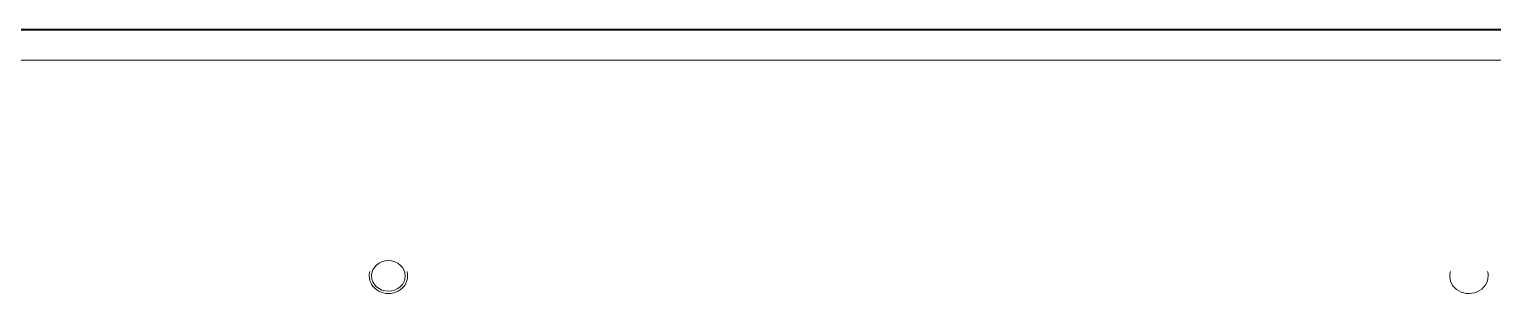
# Model space of a CAD drawing. Header units: inches. Extents: x 3778 to 56227, y -16914 to 35091.
# Drawn here: x 42392.8 to 42453.5, y -12593.8 to -12582.8 of the extents above; entities that cross this region are included whole.
import ezdxf

# ---------------------------------------------------------------- set-up
doc = ezdxf.new("R2010")
doc.units = ezdxf.units.IN
doc.header["$LTSCALE"] = 100
doc.header["$MEASUREMENT"] = 0
doc.layers.add('2-con', color=2, linetype='Continuous')
doc.layers.add('mark-B', color=2, linetype='Continuous', lineweight=20)

# ---------------------------------------------------------------- blocks, each defined once
blk = doc.blocks.new('무풍1WAY 대형')
at = {"layer": 'mark-B'}
for p, q in [((-550.527, -496.135), (550.963, -496.135)), ((0.012, -496.114), (551.724, -496.114))]:
    blk.add_line(p, q, dxfattribs=at)
for centre, start_param, end_param in [((231.547, -485.908), 2.882904, 6.283185), ((276.361, -485.908), 3.141592, 6.283185), ((231.547, -485.908), 0, 0.25879), ((276.361, -485.908), 0, 0.258688), ((276.361, -485.908), 2.882802, 3.141592)]:
    blk.add_ellipse(centre, major_axis=(-0.797, 0), ratio=0.913545, start_param=start_param, end_param=end_param, dxfattribs=at)
blk.add_ellipse((276.361, -485.908), major_axis=(-0.697, 0), ratio=0.913545, dxfattribs=at)
for points in [[(551.586, -494.856), (368.127, -494.856), (184.669, -494.856), (1.21, -494.856)], [(551.583, -496.093), (367.726, -496.093), (183.869, -496.093), (0.012, -496.093)]]:
    blk.add_open_spline(points, degree=3, dxfattribs=at)
blk = doc.blocks.new('dpdjzjs')
at = {"layer": 'mark-B', "rotation": 180}
blk.add_blockref('무풍1WAY 대형', (178654.915, 88751.491), dxfattribs=at)

msp = doc.modelspace()

# ---------------------------------------------------------------- block references
at = {"layer": '2-con'}
msp.add_blockref('dpdjzjs', (-135970.865, -101830.442), dxfattribs=at)

doc.saveas('drawing.dxf')
